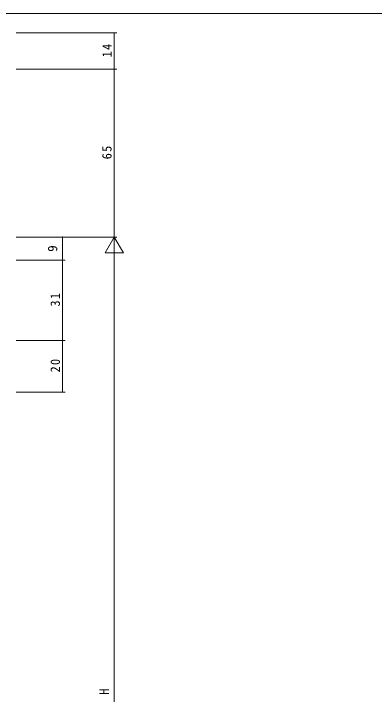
# Model space of a CAD drawing. Units: millimetres on the paper. Extents: x -420 to 373, y -297 to 267.
# Drawn here: x -288.7 to -149, y 0.9 to 264.4 of the extents above; entities that cross this region are included whole.
import ezdxf
from ezdxf.enums import TextEntityAlignment as Align

# ---------------------------------------------------------------- set-up
doc = ezdxf.new("R2010")
doc.units = ezdxf.units.MM
doc.layers.add('0-1_YKK_ZWAK', color=7, linetype='Continuous', lineweight=9)
doc.layers.add('0-4_YKK_D', color=6, linetype='Continuous', lineweight=9)
doc.styles.add('ＭＳ ゴシック', font='')
doc.styles.get('ＭＳ ゴシック').set_extended_font_data('MS Gothic')

msp = doc.modelspace()

# ---------------------------------------------------------------- linework, layer by layer
at = {"layer": '0-1_YKK_ZWAK'}
msp.add_line((352.3, 264.4), (-417.7, 264.4), dxfattribs=at)
at = {"layer": '0-4_YKK_D'}
for p, q in [((-287.731, 256.914), (-248.731, 256.914)), ((-249.731, 242.914), (-249.731, 256.914)), ((-287.731, 242.914), (-248.731, 242.914)), ((-287.731, 242.914), (-248.731, 242.914)), ((-249.731, 242.914), (-249.731, 177.914)), ((-287.731, 177.914), (-248.731, 177.914)), ((-287.731, 177.914), (-268.731, 177.914)), ((-287.731, 177.914), (-248.731, 177.914)), ((-269.731, 177.914), (-269.731, 168.914)), ((-249.731, 177.914), (-253.231, 171.852)), ((-249.731, 177.914), (-246.231, 171.852)), ((-249.731, 177.914), (-249.731, 165.79)), ((-253.231, 171.852), (-246.231, 171.852)), ((-287.731, 168.914), (-268.731, 168.914)), ((-287.731, 168.914), (-268.731, 168.914)), ((-269.731, 168.914), (-269.731, 137.914)), ((-249.731, 170.914), (-249.731, -166.086)), ((-287.731, 137.914), (-268.731, 137.914)), ((-287.731, 137.914), (-268.731, 137.914)), ((-269.731, 137.914), (-269.731, 117.914)), ((-287.731, 117.914), (-268.731, 117.914))]:
    msp.add_line(p, q, dxfattribs=at)
for centre, start, end in [((-249.731, 256.914), 90, 270), ((-249.731, 256.914), 270, 90), ((-249.731, 242.914), 90, 270), ((-249.731, 242.914), 90, 270), ((-249.731, 242.914), 270, 90), ((-249.731, 242.914), 270, 90), ((-269.731, 177.914), 90, 270), ((-269.731, 177.914), 270, 90), ((-269.731, 168.914), 90, 270), ((-269.731, 168.914), 90, 270), ((-269.731, 168.914), 270, 90), ((-269.731, 168.914), 270, 90), ((-269.731, 137.914), 90, 270), ((-269.731, 137.914), 90, 270), ((-269.731, 137.914), 270, 90), ((-269.731, 137.914), 270, 90), ((-269.731, 117.914), 90, 270), ((-269.731, 117.914), 270, 90)]:
    msp.add_arc(centre, 0.106, start, end, dxfattribs=at)

# ---------------------------------------------------------------- texts
at = {"layer": '0-4_YKK_D', "color": 3, "style": 'ＭＳ ゴシック'}
for s, p in [('9', (-270.731, 172.214)), ('H', (-250.731, 0.689))]:
    msp.add_text(s, height=3.666, rotation=90, dxfattribs=at).set_placement(p, align=Align.BOTTOM_LEFT)
at = {"layer": '0-4_YKK_D', "color": 3, "char_height": 3.666, "attachment_point": 7, "rotation": 90, "style": 'ＭＳ ゴシック'}
for s, insert in [('\\T1.21;\\W0.95;14', (-250.731, 247.476)), ('\\T1.21;\\W0.95;65', (-250.731, 208.014)), ('\\T1.21;\\W0.95;31', (-270.731, 151.014)), ('\\T1.21;\\W0.95;20', (-270.731, 125.514))]:
    msp.add_mtext(s, dxfattribs=dict(at, insert=insert))

doc.saveas('drawing.dxf')
